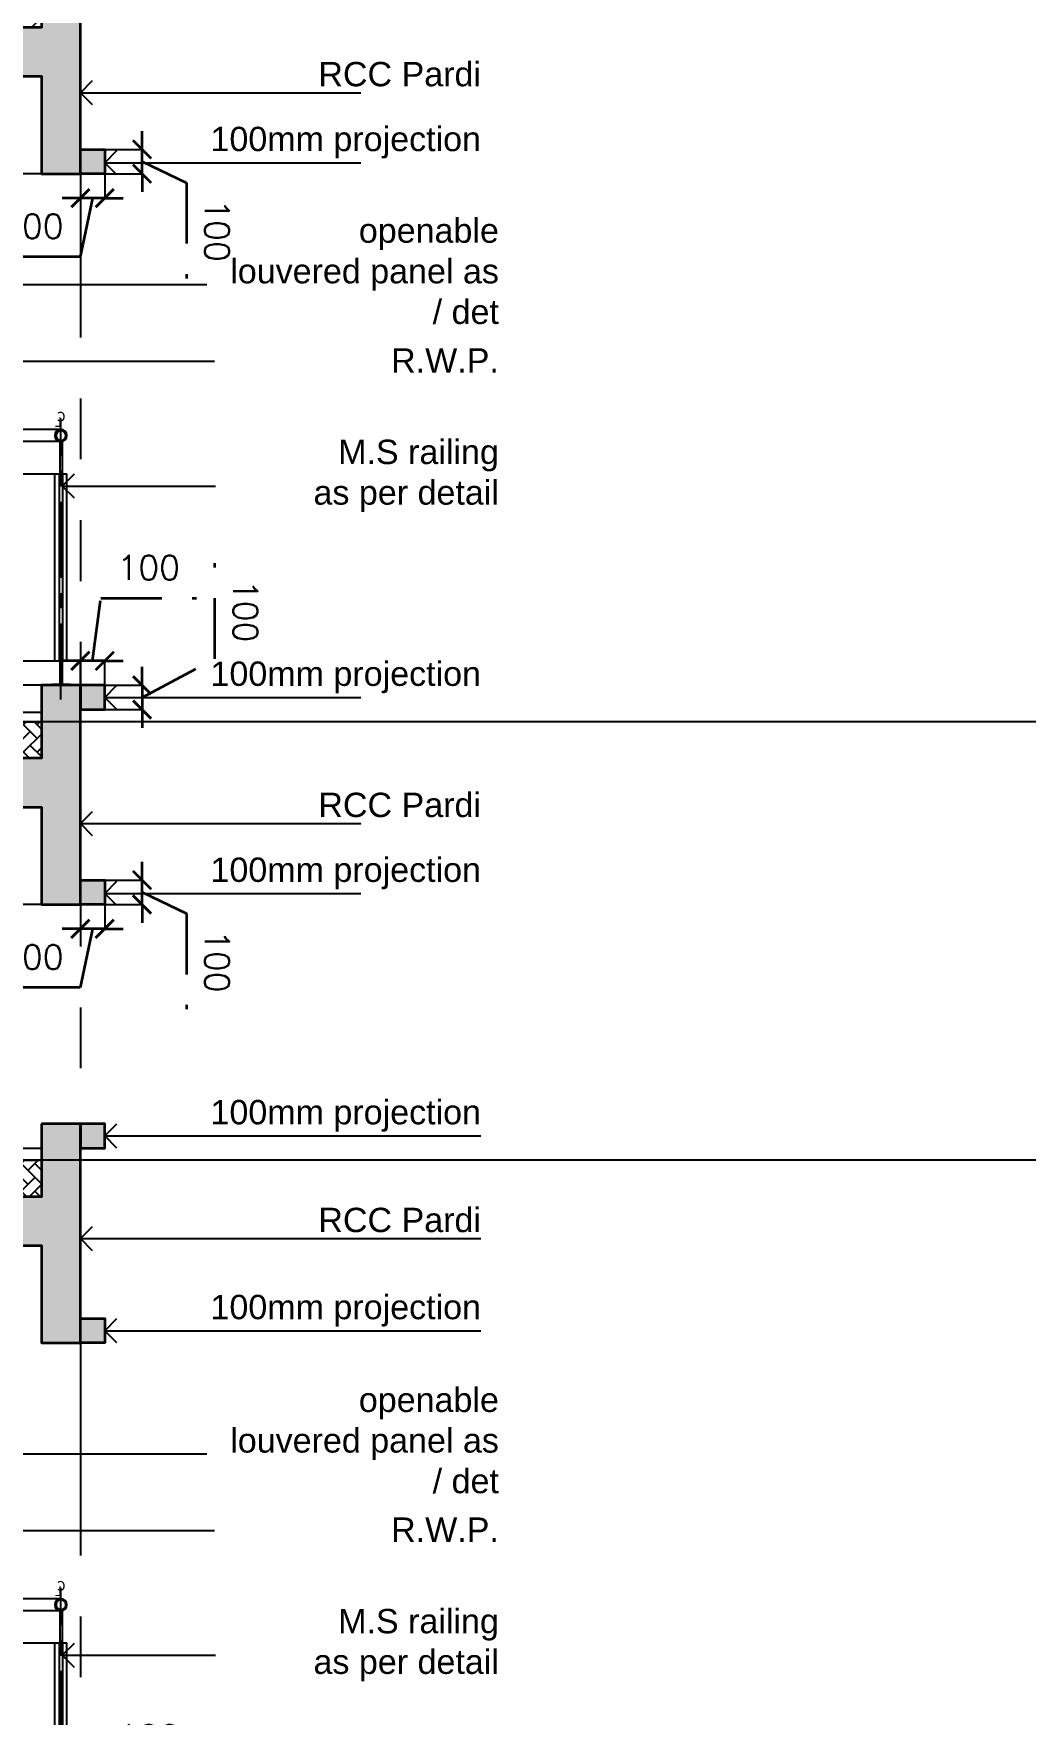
# Model space of a CAD drawing. Header units: millimetres. Extents: x 1066295 to 1300022, y -5734212 to -5454663.
# Drawn here: x 1162063 to 1166134, y -5619268 to -5612368 of the extents above; entities that cross this region are included whole.
import ezdxf

# ---------------------------------------------------------------- set-up
doc = ezdxf.new("R2010")
doc.units = ezdxf.units.MM
doc.header["$LTSCALE"] = 1000
doc.header["$MEASUREMENT"] = 0
for name, pattern in [('AUDIT_D_120904163729-0', [0]), ('T9_PROFILE SECTIONS$0$AUDIT_D_120904163729-0', [0]), ('T9_PROFILE SECTIONS$0$CENTER', [2, 1.25, -0.25, 0.25, -0.25]), ('T9_PROFILE SECTIONS$0$HIDDEN', [0.375, 0.25, -0.125]), ('T9_PROFILE SECTIONS$0$HIDDEN2', [0.1875, 0.125, -0.0625]), ('T9_PROFILE SECTIONS$0$PHANTOM2', [1.25, 0.625, -0.125, 0.125, -0.125, 0.125, -0.125]), ('T9_PROFILE SECTIONS$0$T8_PROFILE SECTIONS$0$HIDDEN', [0.375, 0.25, -0.125])]:
    doc.linetypes.add(name, pattern=pattern)
doc.layers.get('0').update_dxf_attribs({"linetype": 'AUDIT_D_120904163729-0'})
for name, color, linetype in [('T9_PROFILE SECTIONS$0$A-BUILDING LINE TURNS HERE', 252, 'T9_PROFILE SECTIONS$0$PHANTOM2'), ('T9_PROFILE SECTIONS$0$A-DIM', 2, 'Continuous'), ('T9_PROFILE SECTIONS$0$A-SUNK SLAB', 251, 'T9_PROFILE SECTIONS$0$AUDIT_D_120904163729-0'), ('T9_PROFILE SECTIONS$0$DETAIL TEXT', 84, 'T9_PROFILE SECTIONS$0$HIDDEN'), ('T9_PROFILE SECTIONS$0$Elev 01', 8, 'Continuous'), ('T9_PROFILE SECTIONS$0$F.F.L', 36, 'Continuous'), ('T9_PROFILE SECTIONS$0$GLASS', 5, 'Continuous'), ('T9_PROFILE SECTIONS$0$HATCH 150', 8, 'Continuous'), ('T9_PROFILE SECTIONS$0$Leader', 2, 'T9_PROFILE SECTIONS$0$AUDIT_D_120904163729-0'), ('T9_PROFILE SECTIONS$0$LEVEL', 7, 'Continuous')]:
    doc.layers.add(name, color=color, linetype=linetype)
for name, color, linetype, lineweight in [('T9_PROFILE SECTIONS$0$A-DIMENSION', 2, 'Continuous', 35), ('T9_PROFILE SECTIONS$0$A-SLAB', 3, 'Continuous', 35), ('T9_PROFILE SECTIONS$0$R0-18-10-2014-T1-1st Podium Floor Plan$0$Text', 7, 'Continuous', 0), ('T9_PROFILE SECTIONS$0$T8_PROFILE SECTIONS$0$A-DIMENSION', 2, 'Continuous', 35)]:
    doc.layers.add(name, color=color, linetype=linetype, lineweight=lineweight)
doc.styles.add('T9_PROFILE SECTIONS$0$arial', font='sanss___.ttf')
doc.styles.add('T9_PROFILE SECTIONS$0$ARIAL ARROW', font='arial.ttf')
doc.styles.add('T9_PROFILE SECTIONS$0$Romans 1', font='romans.shx', dxfattribs={"height": 100})
doc.styles.add('T9_PROFILE SECTIONS$0$T8_PROFILE SECTIONS$0$Romans 1', font='romans.shx', dxfattribs={"height": 100})
doc.dimstyles.new('T9_PROFILE SECTIONS$0$ALPINE S', dxfattribs={"dimscale": 0, "dimtxt": 100, "dimasz": 75, "dimexe": 0, "dimexo": 0, "dimgap": 75, "dimtad": 1, "dimdec": 0, "dimzin": 0, "dimdsep": 46, "dimtxsty": 'T9_PROFILE SECTIONS$0$Romans 1', "dimblk": 'T9_PROFILE SECTIONS$0$_ArchTick', "dimcen": 0.09, "dimclrd": 256, "dimclre": 256, "dimclrt": 7, "dimadec": 0, "dimazin": 0, "dimtfac": 1, "dimtdec": 0, "dimtofl": 0, "dimtmove": 1, "dimatfit": 0, "dimldrblk": 'T9_PROFILE SECTIONS$0$_Open90', "dimfxl": 1, "dimtolj": 1, "dimtzin": 0, "dimarcsym": 0})
doc.dimstyles.new('T9_PROFILE SECTIONS$0$T8_PROFILE SECTIONS$0$ALPINE S', dxfattribs={"dimscale": 0, "dimtxt": 100, "dimasz": 75, "dimexe": 0, "dimexo": 0, "dimgap": 75, "dimtad": 1, "dimdec": 0, "dimzin": 0, "dimdsep": 46, "dimtxsty": 'T9_PROFILE SECTIONS$0$T8_PROFILE SECTIONS$0$Romans 1', "dimblk": 'T9_PROFILE SECTIONS$0$T8_PROFILE SECTIONS$0$_ArchTick', "dimcen": 0.09, "dimclrd": 256, "dimclre": 256, "dimclrt": 7, "dimadec": 0, "dimazin": 0, "dimtfac": 1, "dimtdec": 0, "dimtofl": 0, "dimtmove": 1, "dimatfit": 0, "dimldrblk": 'T9_PROFILE SECTIONS$0$T8_PROFILE SECTIONS$0$_Open90', "dimfxl": 1, "dimtolj": 1, "dimtzin": 0, "dimarcsym": 0})

# ---------------------------------------------------------------- blocks, each defined once
blk = doc.blocks.new('T9_PROFILE SECTIONS$0$A$C04612184')
at = {"layer": 'T9_PROFILE SECTIONS$0$LEVEL', "color": 1, "linetype": 'T9_PROFILE SECTIONS$0$HIDDEN2', "ltscale": 5}
blk.add_line((89.8181, 76.715), (-67.8271, 76.715), dxfattribs=at)
at = {"layer": 'T9_PROFILE SECTIONS$0$LEVEL', "color": 8, "linetype": 'T9_PROFILE SECTIONS$0$HIDDEN2', "ltscale": 5}
blk.add_line((89.8181, 74.915), (-67.8271, 74.915), dxfattribs=at)
blk = doc.blocks.new('T9_PROFILE SECTIONS$0$_ArchTick')
at = {"color": 0, "linetype": 'ByBlock', "const_width": 0.15}
blk.add_lwpolyline([(-0.5, -0.5), (0.5, 0.5)], dxfattribs=at)
blk = doc.blocks.new('T9_PROFILE SECTIONS$0$A$C6E3644B4')
at = {"layer": 'T9_PROFILE SECTIONS$0$A-DIM', "ltscale": 0.7}
h = blk.add_hatch(color=8, dxfattribs=at)
edge = h.paths.add_edge_path()
edge.add_arc((0, 1025), 25, 0, 360)
edge = h.paths.add_edge_path(flags=17)
edge.add_arc((0, 1025), 20, 0, 360)
for points in [[(6, 868.7), (-6, 868.7), (-6, 843.7), (6, 843.7)], [(6, 130), (-6, 130), (-6, 105), (6, 105)]]:
    blk.add_hatch(color=8, dxfattribs=at).paths.add_polyline_path(points)
at = {"layer": 'T9_PROFILE SECTIONS$0$A-DIM', "color": 5, "linetype": 'T9_PROFILE SECTIONS$0$CENTER', "ltscale": 0.25}
blk.add_line((0, -59), (0, 1094.7), dxfattribs=at)
at = {"layer": 'T9_PROFILE SECTIONS$0$A-DIM', "ltscale": 0.7}
for p, q in [((-5, 1000.1), (-5, 868.4)), ((5, 1000.1), (5, 868.4)), ((25, 868.4), (-25, 868.4)), ((-25, 100.4), (-25, 868.4)), ((25, 100.4), (25, 868.4)), ((25, 100.4), (-25, 100.4)), ((-5, 100.4), (-5, 5)), ((5, 100.4), (5, 5))]:
    blk.add_line(p, q, dxfattribs=at)
blk.add_lwpolyline([(37.5, 5), (-37.5, 5), (-37.5, 0), (37.5, 0)], close=True, dxfattribs=at)
for radius in [25, 20]:
    blk.add_circle((0, 1025), radius, dxfattribs=at)
at = {"layer": 'T9_PROFILE SECTIONS$0$GLASS', "ltscale": 0.7}
for points in [[(-6, 868.4), (-6, 843.7), (6, 843.7), (6, 868.4)], [(-6, 105), (6, 105), (6, 868.4), (-6, 868.4)], [(-6, 130), (-6, 105), (6, 105), (6, 130)]]:
    blk.add_lwpolyline(points, close=True, dxfattribs=at)
at = {"layer": 'T9_PROFILE SECTIONS$0$DETAIL TEXT', "color": 0, "char_height": 40, "width": 489.252, "attachment_point": 1, "style": 'T9_PROFILE SECTIONS$0$arial'}
for s, insert in [('{\\fCalibri|b0|i0|c0|p34;C}', (-17.8, 1122.7)), ('{\\fCalibri|b0|i0|c0|p34;L}', (-2.8, 1100.5))]:
    blk.add_mtext(s, dxfattribs=dict(at, insert=insert))
blk = doc.blocks.new('T9_PROFILE SECTIONS$0$T8_PROFILE SECTIONS$0$_ArchTick')
at = {"color": 0, "linetype": 'ByBlock', "const_width": 0.15}
blk.add_lwpolyline([(-0.5, -0.5), (0.5, 0.5)], dxfattribs=at)
blk = doc.blocks.new('*D322')
at = {"layer": 'T9_PROFILE SECTIONS$0$T8_PROFILE SECTIONS$0$A-DIMENSION', "linetype": 'T9_PROFILE SECTIONS$0$T8_PROFILE SECTIONS$0$HIDDEN', "transparency": 16777216}
for p, q in [((1198835.8, -5680428.8, 0), (1198835.8, -5680353.8, 0)), ((1198835.8, -5680528.8, 0), (1198835.8, -5680428.8, 0)), ((1198835.8, -5680478.8, 0), (1199093.4, -5680512.9, 0)), ((1198835.8, -5680528.8, 0), (1198835.8, -5680603.8, 0)), ((1199093.4, -5680512.9, 0), (1199093.4, -5680905.7, 0))]:
    blk.add_line(p, q, dxfattribs=at)
at = {"layer": 'T9_PROFILE SECTIONS$0$T8_PROFILE SECTIONS$0$A-DIMENSION', "linetype": 'T9_PROFILE SECTIONS$0$T8_PROFILE SECTIONS$0$HIDDEN', "lineweight": -2, "transparency": 16777216}
for p, q in [((1198735.7, -5680428.8, 0), (1198835.8, -5680428.8, 0)), ((1198735.7, -5680528.8, 0), (1198835.8, -5680528.8, 0))]:
    blk.add_line(p, q, dxfattribs=at)
at = {"layer": 'T9_PROFILE SECTIONS$0$T8_PROFILE SECTIONS$0$A-DIMENSION', "linetype": 'ByBlock', "transparency": 16777216, "xscale": 75, "yscale": 75, "zscale": 75}
for p, rotation in [((1198835.8, -5680428.8, 0), 270), ((1198835.8, -5680528.8, 0), 90.00000000000001)]:
    blk.add_blockref('T9_PROFILE SECTIONS$0$T8_PROFILE SECTIONS$0$_ArchTick', p, dxfattribs=dict(at, rotation=rotation))
at = {"layer": 'T9_PROFILE SECTIONS$0$T8_PROFILE SECTIONS$0$A-DIMENSION', "color": 7, "linetype": 'ByBlock', "transparency": 16777216, "insert": (1199218.4, -5680709.3, 0), "char_height": 100, "attachment_point": 5, "rotation": 270, "style": 'T9_PROFILE SECTIONS$0$T8_PROFILE SECTIONS$0$Romans 1'}
blk.add_mtext('\\A1;100', dxfattribs=at)
blk = doc.blocks.new('T9_PROFILE SECTIONS$0$T8_PROFILE SECTIONS$0$_Open90')
at = {"color": 0, "linetype": 'ByBlock', "lineweight": -2}
for p, q in [((0, 0), (-1, 0)), ((-0.5, 0.5), (0, 0)), ((0, 0), (-0.5, -0.5))]:
    blk.add_line(p, q, dxfattribs=at)
blk = doc.blocks.new('*D323')
at = {"layer": 'T9_PROFILE SECTIONS$0$T8_PROFILE SECTIONS$0$A-DIMENSION', "linetype": 'T9_PROFILE SECTIONS$0$T8_PROFILE SECTIONS$0$HIDDEN', "lineweight": -2, "transparency": 16777216}
for p, q in [((1198635.7, -5680528.8, 0), (1198635.7, -5680682, 0)), ((1198735.7, -5680528.8, 0), (1198735.7, -5680682, 0))]:
    blk.add_line(p, q, dxfattribs=at)
at = {"layer": 'T9_PROFILE SECTIONS$0$T8_PROFILE SECTIONS$0$A-DIMENSION', "linetype": 'T9_PROFILE SECTIONS$0$T8_PROFILE SECTIONS$0$HIDDEN', "transparency": 16777216}
for p, q in [((1198635.7, -5680682, 0), (1198560.7, -5680682, 0)), ((1198735.7, -5680682, 0), (1198635.7, -5680682, 0)), ((1198685.7, -5680682, 0), (1198843.7, -5680981.1, 0)), ((1198735.7, -5680682, 0), (1198810.7, -5680682, 0)), ((1198843.7, -5680981.1, 0), (1199236.5, -5680981.1, 0))]:
    blk.add_line(p, q, dxfattribs=at)
at = {"layer": 'T9_PROFILE SECTIONS$0$T8_PROFILE SECTIONS$0$A-DIMENSION', "linetype": 'ByBlock', "transparency": 16777216, "xscale": 75, "yscale": 75, "zscale": 75}
blk.add_blockref('T9_PROFILE SECTIONS$0$T8_PROFILE SECTIONS$0$_ArchTick', (1198635.7, -5680682, 0), dxfattribs=at)
at = {"layer": 'T9_PROFILE SECTIONS$0$T8_PROFILE SECTIONS$0$A-DIMENSION', "linetype": 'ByBlock', "transparency": 16777216, "xscale": 75, "yscale": 75, "zscale": 75, "rotation": 180}
blk.add_blockref('T9_PROFILE SECTIONS$0$T8_PROFILE SECTIONS$0$_ArchTick', (1198735.7, -5680682, 0), dxfattribs=at)
at = {"layer": 'T9_PROFILE SECTIONS$0$T8_PROFILE SECTIONS$0$A-DIMENSION', "color": 7, "linetype": 'ByBlock', "transparency": 16777216, "insert": (1199040.1, -5681106.1, 0), "char_height": 100, "attachment_point": 5, "rotation": 180, "style": 'T9_PROFILE SECTIONS$0$T8_PROFILE SECTIONS$0$Romans 1'}
blk.add_mtext('\\A1;100', dxfattribs=at)
blk = doc.blocks.new('*D324')
at = {"layer": 'T9_PROFILE SECTIONS$0$T8_PROFILE SECTIONS$0$A-DIMENSION', "linetype": 'T9_PROFILE SECTIONS$0$T8_PROFILE SECTIONS$0$HIDDEN', "transparency": 16777216}
for p, q in [((1197495, -5680428, 0), (1197495, -5680035.2, 0)), ((1197735.7, -5680428.8, 0), (1197735.7, -5680353.8, 0)), ((1197735.7, -5680478.8, 0), (1197495, -5680428, 0)), ((1197735.7, -5680528.8, 0), (1197735.7, -5680428.8, 0)), ((1197735.7, -5680528.8, 0), (1197735.7, -5680603.8, 0))]:
    blk.add_line(p, q, dxfattribs=at)
at = {"layer": 'T9_PROFILE SECTIONS$0$T8_PROFILE SECTIONS$0$A-DIMENSION', "linetype": 'T9_PROFILE SECTIONS$0$T8_PROFILE SECTIONS$0$HIDDEN', "lineweight": -2, "transparency": 16777216}
for p, q in [((1197835.7, -5680428.8, 0), (1197735.7, -5680428.8, 0)), ((1197835.7, -5680528.8, 0), (1197735.7, -5680528.8, 0))]:
    blk.add_line(p, q, dxfattribs=at)
at = {"layer": 'T9_PROFILE SECTIONS$0$T8_PROFILE SECTIONS$0$A-DIMENSION', "linetype": 'ByBlock', "transparency": 16777216, "xscale": 75, "yscale": 75, "zscale": 75}
for p, rotation in [((1197735.7, -5680428.8, 0), 270), ((1197735.7, -5680528.8, 0), 90.00000000000001)]:
    blk.add_blockref('T9_PROFILE SECTIONS$0$T8_PROFILE SECTIONS$0$_ArchTick', p, dxfattribs=dict(at, rotation=rotation))
at = {"layer": 'T9_PROFILE SECTIONS$0$T8_PROFILE SECTIONS$0$A-DIMENSION', "color": 7, "linetype": 'ByBlock', "transparency": 16777216, "insert": (1197620, -5680231.6, 0), "char_height": 100, "attachment_point": 5, "rotation": 270, "style": 'T9_PROFILE SECTIONS$0$T8_PROFILE SECTIONS$0$Romans 1'}
blk.add_mtext('\\A1;100', dxfattribs=at)
blk = doc.blocks.new('*D325')
at = {"layer": 'T9_PROFILE SECTIONS$0$T8_PROFILE SECTIONS$0$A-DIMENSION', "linetype": 'T9_PROFILE SECTIONS$0$T8_PROFILE SECTIONS$0$HIDDEN', "lineweight": -2, "transparency": 16777216}
for p, q in [((1197835.7, -5680528.8, 0), (1197835.7, -5680682, 0)), ((1197935.7, -5680528.8, 0), (1197935.7, -5680682, 0))]:
    blk.add_line(p, q, dxfattribs=at)
at = {"layer": 'T9_PROFILE SECTIONS$0$T8_PROFILE SECTIONS$0$A-DIMENSION', "linetype": 'T9_PROFILE SECTIONS$0$T8_PROFILE SECTIONS$0$HIDDEN', "transparency": 16777216}
for p, q in [((1197835.7, -5680682, 0), (1197760.7, -5680682, 0)), ((1197885.7, -5680682, 0), (1197798.7, -5680864.6, 0)), ((1197835.7, -5680682, 0), (1197935.7, -5680682, 0)), ((1197935.7, -5680682, 0), (1198010.7, -5680682, 0)), ((1197798.7, -5680864.6, 0), (1197405.8, -5680864.6, 0))]:
    blk.add_line(p, q, dxfattribs=at)
at = {"layer": 'T9_PROFILE SECTIONS$0$T8_PROFILE SECTIONS$0$A-DIMENSION', "linetype": 'ByBlock', "transparency": 16777216, "xscale": 75, "yscale": 75, "zscale": 75}
blk.add_blockref('T9_PROFILE SECTIONS$0$T8_PROFILE SECTIONS$0$_ArchTick', (1197835.7, -5680682, 0), dxfattribs=at)
at = {"layer": 'T9_PROFILE SECTIONS$0$T8_PROFILE SECTIONS$0$A-DIMENSION', "linetype": 'ByBlock', "transparency": 16777216, "xscale": 75, "yscale": 75, "zscale": 75, "rotation": 180}
blk.add_blockref('T9_PROFILE SECTIONS$0$T8_PROFILE SECTIONS$0$_ArchTick', (1197935.7, -5680682, 0), dxfattribs=at)
at = {"layer": 'T9_PROFILE SECTIONS$0$T8_PROFILE SECTIONS$0$A-DIMENSION', "color": 7, "linetype": 'ByBlock', "transparency": 16777216, "insert": (1197602.3, -5680989.6, 0), "char_height": 100, "attachment_point": 5, "rotation": 180, "style": 'T9_PROFILE SECTIONS$0$T8_PROFILE SECTIONS$0$Romans 1'}
blk.add_mtext('\\A1;100', dxfattribs=at)
blk = doc.blocks.new('*D326')
at = {"layer": 'T9_PROFILE SECTIONS$0$A-DIMENSION', "linetype": 'T9_PROFILE SECTIONS$0$HIDDEN', "lineweight": -2, "transparency": 16777216}
for p, q in [((1197835.7, -5680296.8), (1197835.7, -5680064.7)), ((1198585.7, -5680296.8), (1198585.7, -5680064.7))]:
    blk.add_line(p, q, dxfattribs=at)
at = {"layer": 'T9_PROFILE SECTIONS$0$A-DIMENSION', "linetype": 'T9_PROFILE SECTIONS$0$HIDDEN', "transparency": 16777216}
blk.add_line((1198585.7, -5680064.7), (1197835.7, -5680064.7), dxfattribs=at)
at = {"layer": 'T9_PROFILE SECTIONS$0$A-DIMENSION', "linetype": 'ByBlock', "transparency": 16777216, "xscale": 75, "yscale": 75, "zscale": 75, "rotation": 180}
blk.add_blockref('T9_PROFILE SECTIONS$0$_ArchTick', (1197835.7, -5680064.7), dxfattribs=at)
at = {"layer": 'T9_PROFILE SECTIONS$0$A-DIMENSION', "linetype": 'ByBlock', "transparency": 16777216, "xscale": 75, "yscale": 75, "zscale": 75}
blk.add_blockref('T9_PROFILE SECTIONS$0$_ArchTick', (1198585.7, -5680064.7), dxfattribs=at)
at = {"layer": 'T9_PROFILE SECTIONS$0$A-DIMENSION', "color": 7, "linetype": 'ByBlock', "transparency": 16777216, "insert": (1198210.7, -5679939.7), "char_height": 100, "attachment_point": 5, "style": 'T9_PROFILE SECTIONS$0$Romans 1'}
blk.add_mtext('\\A1;750', dxfattribs=at)
blk = doc.blocks.new('T9_PROFILE SECTIONS$0$_Open90')
at = {"color": 0, "linetype": 'ByBlock', "lineweight": -2}
for p, q in [((0, 0), (-1, 0)), ((-0.5, 0.5), (0, 0)), ((0, 0), (-0.5, -0.5))]:
    blk.add_line(p, q, dxfattribs=at)
blk = doc.blocks.new('*D327')
at = {"layer": 'T9_PROFILE SECTIONS$0$A-DIMENSION', "linetype": 'T9_PROFILE SECTIONS$0$HIDDEN', "transparency": 16777216}
for p, q in [((1198660.7, -5680064.7), (1198709.5, -5679902.2)), ((1198709.5, -5679902.2), (1199102.3, -5679902.2)), ((1198585.7, -5680064.7), (1198510.7, -5680064.7)), ((1198585.7, -5680064.7), (1198735.7, -5680064.7)), ((1198735.7, -5680064.7), (1198810.7, -5680064.7))]:
    blk.add_line(p, q, dxfattribs=at)
at = {"layer": 'T9_PROFILE SECTIONS$0$A-DIMENSION', "linetype": 'T9_PROFILE SECTIONS$0$HIDDEN', "lineweight": -2, "transparency": 16777216}
for p, q in [((1198585.7, -5680296.9), (1198585.7, -5680064.7)), ((1198735.7, -5680296.9), (1198735.7, -5680064.7))]:
    blk.add_line(p, q, dxfattribs=at)
at = {"layer": 'T9_PROFILE SECTIONS$0$A-DIMENSION', "linetype": 'ByBlock', "transparency": 16777216, "xscale": 75, "yscale": 75, "zscale": 75}
blk.add_blockref('T9_PROFILE SECTIONS$0$_ArchTick', (1198585.7, -5680064.7), dxfattribs=at)
at = {"layer": 'T9_PROFILE SECTIONS$0$A-DIMENSION', "linetype": 'ByBlock', "transparency": 16777216, "xscale": 75, "yscale": 75, "zscale": 75, "rotation": 180}
blk.add_blockref('T9_PROFILE SECTIONS$0$_ArchTick', (1198735.7, -5680064.7), dxfattribs=at)
at = {"layer": 'T9_PROFILE SECTIONS$0$A-DIMENSION', "color": 7, "linetype": 'ByBlock', "transparency": 16777216, "insert": (1198905.9, -5679777.2), "char_height": 100, "attachment_point": 5, "style": 'T9_PROFILE SECTIONS$0$Romans 1'}
blk.add_mtext('\\A1;150', dxfattribs=at)
blk = doc.blocks.new('T9_PROFILE SECTIONS$0$vfd')
at = {"layer": 'T9_PROFILE SECTIONS$0$A-SUNK SLAB', "linetype": 'ByBlock'}
h = blk.add_hatch(dxfattribs=at)
h.set_pattern_fill('AR-HBONE', color=256, scale=10, angle=-90)
h.set_pattern_definition([(45, (1541.74, 9004.65), (2e-14, 56.5685425), [120, -40]), (135, (1570.026, 9032.933), (2e-14, 56.5685425), [120, -40])])
h.paths.add_polyline_path([(1198435.7, -5680268.8), (1198435.7, -5678768.8), (1198585.7, -5678768.8), (1198585.7, -5680268.8)])
at = {"layer": 'T9_PROFILE SECTIONS$0$HATCH 150'}
h = blk.add_hatch(color=8, dxfattribs=at)
h.dxf.hatch_style = 1
h.paths.add_polyline_path([(1198735.7, -5680268.8), (1198585.7, -5680268.8), (1198435.7, -5680268.8), (1198435.7, -5678768.8), (1198585.7, -5678768.8), (1198585.7, -5676805.5), (1198385.7, -5676805.5), (1198385.7, -5678568.8), (1197835.7, -5678568.8), (1197835.7, -5678768.8), (1198235.7, -5678768.8), (1198235.7, -5680268.8), (1197835.7, -5680268.8), (1197835.7, -5680428.8), (1198735.7, -5680428.8)])
h = blk.add_hatch(dxfattribs=at)
h.set_pattern_fill('AR-SAND', color=8, scale=10, angle=-90)
h.set_pattern_definition([(37.5, (-6115.142, 9004.649), (-0.62993358, 19.26823769), [0, -15.2, 0, -17, 0, -16.25]), (7.5, (-6115.142, 9004.649), (17.69776705, 28.22146065), [0, -8.2, 0, -13.7, 0, -5.25]), (327.5, (-6127.442, 9004.649), (31.141418618, 0.056590535), [0, -5, 0, -18, 0, -23.5]), (317.5, (-6127.442, 9004.65), (30.06126605, 8.77675565), [0, -2.5, 0, -11.8, 0, -13.5])])
h.paths.add_polyline_path([(1197935.7, -5680428.8), (1197935.7, -5680528.8), (1197835.7, -5680528.8), (1197835.7, -5680428.8)])
h.paths.add_polyline_path([(1198635.7, -5680428.8), (1198635.7, -5680528.8), (1198735.7, -5680528.8), (1198735.7, -5680428.8)])
at = {"layer": 'T9_PROFILE SECTIONS$0$A-SLAB', "linetype": 'ByBlock', "elevation": 0}
for points in [[(1198735.7, -5680268.8), (1198585.7, -5680268.8), (1198435.7, -5680268.8), (1198435.7, -5678768.8), (1198585.7, -5678768.8), (1198585.7, -5676805.5), (1198385.7, -5676805.5), (1198385.7, -5678568.8), (1197835.7, -5678568.8), (1197835.7, -5678768.8), (1198235.7, -5678768.8), (1198235.7, -5680268.8), (1197835.7, -5680268.8), (1197835.7, -5680428.8), (1198735.7, -5680428.8)], [(1197935.7, -5680428.8), (1197935.7, -5680528.8), (1197835.7, -5680528.8), (1197835.7, -5680428.8)], [(1198635.7, -5680428.8), (1198635.7, -5680528.8), (1198735.7, -5680528.8), (1198735.7, -5680428.8)]]:
    blk.add_lwpolyline(points, close=True, dxfattribs=at)
at = {"layer": 'T9_PROFILE SECTIONS$0$A-SUNK SLAB', "linetype": 'ByBlock', "elevation": 0}
blk.add_lwpolyline([(1198435.7, -5680268.8), (1198435.7, -5678768.8), (1198585.7, -5678768.8), (1198585.7, -5680268.8)], close=True, dxfattribs=at)
at = {"layer": 'T9_PROFILE SECTIONS$0$Elev 01', "ltscale": 0.7}
for p, q in [((1198836.1, -5680073.8, -0.1), (1198836.1, -5680323.8, -0.1)), ((1199604.1, -5680073.8, 0.1), (1199604.1, -5680323.8, 0.1)), ((1199735.7, -5680348.8, 11.2), (1199735.7, -5680048.8, 0)), ((1199785.7, -5680348.8, 11.2), (1199785.7, -5680048.8, 0))]:
    blk.add_line(p, q, dxfattribs=at)
at = {"layer": 'T9_PROFILE SECTIONS$0$Elev 01', "linetype": 'ByBlock', "elevation": 0}
blk.add_lwpolyline([(1198735.7, -5680268.8), (1198735.7, -5679968.8), (1198625.7, -5679968.8)], dxfattribs=at)
at = {"layer": 'T9_PROFILE SECTIONS$0$F.F.L', "linetype": 'Continuous', "ltscale": 0.1, "elevation": 0}
blk.add_lwpolyline([(1198635.7, -5676805.5), (1198635.7, -5678768.8), (1198625.7, -5678768.8), (1198625.7, -5680268.8)], dxfattribs=at)
at = {"layer": 'T9_PROFILE SECTIONS$0$A-SLAB', "linetype": 'ByBlock', "xscale": -1, "rotation": 270}
blk.add_blockref('T9_PROFILE SECTIONS$0$A$C6E3644B4', (1198735.7, -5680348.8, 0), dxfattribs=at)
at = {"layer": 'T9_PROFILE SECTIONS$0$R0-18-10-2014-T1-1st Podium Floor Plan$0$Text', "char_height": 100, "width": 1133.401, "attachment_point": 9, "rotation": 270, "style": 'T9_PROFILE SECTIONS$0$ARIAL ARROW'}
for s, insert in [('100mm projection\\P  ', (1197731.5, -5682073.1, 0)), ('100mm projection\\P  ', (1198536.3, -5682073.1, 0)), ('openable louvered panel as / det', (1200217.5, -5682146.6, 0)), ('RCC Pardi', (1198193.2, -5682073.1, 0)), ('M.S railing \\Pas per detail\\P  ', (1199280.2, -5682146.6, 0)), ('R.W.P.', (1200019.2, -5682146.6, 0))]:
    blk.add_mtext(s, dxfattribs=dict(at, insert=insert))
at = {"layer": 'T9_PROFILE SECTIONS$0$A-DIMENSION', "linetype": 'ByBlock'}
for base, p1, p2, picture, middle in [((1198735.7, -5680064.7, 0), (1198585.7, -5680296.9, 0), (1198735.7, -5680296.9, 0), '*D327', (1198784.5, -5679777.2, 0)), ((1197835.7, -5680064.7, 0), (1198585.7, -5680296.8, 0), (1197835.7, -5680296.8, 0), '*D326', (1198210.7, -5679939.7, 0))]:
    dim = blk.add_linear_dim(base=base, p1=p1, p2=p2, dimstyle='T9_PROFILE SECTIONS$0$ALPINE S', override={"dimscale": 1, "dimfxl": 5, "dimlwd": 65535, "dimarcsym": 1}, dxfattribs=at)
    dim.commit()
    dim.dimension.update_dxf_attribs({"geometry": picture, "text_midpoint": middle})
at = {"layer": 'T9_PROFILE SECTIONS$0$T8_PROFILE SECTIONS$0$A-DIMENSION', "linetype": 'ByBlock'}
for base, p1, p2, angle, picture, middle in [((1197735.7, -5680428.8, 0), (1197835.7, -5680528.8, 0), (1197835.7, -5680428.8, 0), 270, '*D324', (1197495, -5680353, 0)), ((1198835.8, -5680428.8, 0), (1198735.7, -5680528.8, 0), (1198735.7, -5680428.8, 0), 270, '*D322', (1199093.4, -5680587.9, 0)), ((1197935.7, -5680682, 0), (1197835.7, -5680528.8, 0), (1197935.7, -5680528.8, 0), 180, '*D325', (1197723.7, -5680864.6, 0))]:
    dim = blk.add_linear_dim(base=base, p1=p1, p2=p2, angle=angle, dimstyle='T9_PROFILE SECTIONS$0$T8_PROFILE SECTIONS$0$ALPINE S', override={"dimscale": 1, "dimfxl": 5, "dimlwd": 65535, "dimarcsym": 1}, dxfattribs=at)
    dim.commit()
    dim.dimension.update_dxf_attribs({"geometry": picture, "text_midpoint": middle, "dimtype": 128})
dim = blk.add_linear_dim(base=(1198635.7, -5680682, 0), p1=(1198735.7, -5680528.8, 0), p2=(1198635.7, -5680528.8, 0), dimstyle='T9_PROFILE SECTIONS$0$T8_PROFILE SECTIONS$0$ALPINE S', override={"dimscale": 1, "dimfxl": 5, "dimlwd": 65535, "dimarcsym": 1}, dxfattribs=at)
dim.commit()
dim.dimension.update_dxf_attribs({"geometry": '*D323', "text_midpoint": (1198918.7, -5680981.1, 0), "dimtype": 128})
at = {"layer": 'T9_PROFILE SECTIONS$0$Leader'}
for points, override in [([(1200065.7, -5678986.2, 0), (1200065.7, -5680979, 0)], {"dimscale": 1, "dimasz": 100, "dimtad": 0, "dimclrd": 256}), ([(1200380.6, -5679140.7, 0), (1200380.6, -5680948.1, 0)], {"dimscale": 1, "dimasz": 100, "dimtad": 0, "dimclrd": 256}), ([(1199553.5, -5680354.3, 0), (1199553.5, -5680983.8, 0)], {"dimscale": 1, "dimasz": 100, "dimtad": 0, "dimclrd": 256}), ([(1198168.1, -5680428.8, 0), (1198168.1, -5680964.9, 0), (1198168.1, -5681580.6, 0)], {"dimscale": 1, "dimasz": 100, "dimtad": 0}), ([(1197880.9, -5680528.8, 0), (1197880.9, -5680964.9, 0), (1197880.9, -5681580.6, 0)], {"dimscale": 1, "dimasz": 100, "dimtad": 0}), ([(1198685.7, -5680528.8, 0), (1198685.7, -5680964.9, 0), (1198685.7, -5681580.6, 0)], {"dimscale": 1, "dimasz": 100, "dimtad": 0})]:
    blk.add_leader(points, dimstyle='T9_PROFILE SECTIONS$0$ALPINE S', override=override, dxfattribs=at)
blk = doc.blocks.new('T9_PROFILE SECTIONS$0$fire check')
at = {"layer": 'T9_PROFILE SECTIONS$0$A-SUNK SLAB', "linetype": 'ByBlock'}
h = blk.add_hatch(dxfattribs=at)
h.set_pattern_fill('AR-HBONE', color=256, scale=10, angle=90)
h.set_pattern_definition([(225, (-13553.614, -81722.177), (-6e-14, -56.5685425), [120, -40]), (315, (-13581.9, -81750.46), (-6e-14, -56.5685425), [120, -40])])
h.paths.add_polyline_path([(1249435.7, -5680268.8), (1249435.7, -5678768.8), (1249585.7, -5678768.8), (1249585.7, -5680268.8)])
at = {"layer": 'T9_PROFILE SECTIONS$0$HATCH 150'}
h = blk.add_hatch(color=8, dxfattribs=at)
h.dxf.hatch_style = 1
h.paths.add_polyline_path([(1249735.7, -5680268.8), (1249585.7, -5680268.8), (1249435.7, -5680268.8), (1249435.7, -5678768.8), (1249585.7, -5678768.8), (1249585.7, -5676805.5), (1249385.7, -5676805.5), (1249385.7, -5678568.8), (1248835.7, -5678568.8), (1248835.7, -5678768.8), (1249235.7, -5678768.8), (1249235.7, -5680268.8), (1248835.7, -5680268.8), (1248835.7, -5680428.8), (1249735.7, -5680428.8)])
h = blk.add_hatch(dxfattribs=at)
h.set_pattern_fill('AR-SAND', color=8, scale=10, angle=90)
h.set_pattern_definition([(217.5, (-5896.73, -81722.177), (0.62993358, -19.26823769), [0, -15.2, 0, -17, 0, -16.25]), (187.5, (-5896.73, -81722.177), (-17.69776705, -28.22146065), [0, -8.2, 0, -13.7, 0, -5.25]), (147.5, (-5884.43, -81722.177), (-31.141418618, -0.056590535), [0, -5, 0, -18, 0, -23.5]), (137.5, (-5884.43, -81722.177), (-30.06126605, -8.77675565), [0, -2.5, 0, -11.8, 0, -13.5])])
h.paths.add_polyline_path([(1248935.7, -5680428.8), (1248935.7, -5680528.8), (1248835.7, -5680528.8), (1248835.7, -5680428.8)])
h.paths.add_polyline_path([(1249635.7, -5680428.8), (1249635.7, -5680528.8), (1249735.7, -5680528.8), (1249735.7, -5680428.8)])
at = {"layer": 'T9_PROFILE SECTIONS$0$A-SLAB', "linetype": 'ByBlock'}
for points in [[(1249735.7, -5680268.8), (1249585.7, -5680268.8), (1249435.7, -5680268.8), (1249435.7, -5678768.8), (1249585.7, -5678768.8), (1249585.7, -5676805.5), (1249385.7, -5676805.5), (1249385.7, -5678568.8), (1248835.7, -5678568.8), (1248835.7, -5678768.8), (1249235.7, -5678768.8), (1249235.7, -5680268.8), (1248835.7, -5680268.8), (1248835.7, -5680428.8), (1249735.7, -5680428.8)], [(1248935.7, -5680428.8), (1248935.7, -5680528.8), (1248835.7, -5680528.8), (1248835.7, -5680428.8)], [(1249635.7, -5680428.8), (1249635.7, -5680528.8), (1249735.7, -5680528.8), (1249735.7, -5680428.8)]]:
    blk.add_lwpolyline(points, close=True, dxfattribs=at)
at = {"layer": 'T9_PROFILE SECTIONS$0$A-SUNK SLAB', "linetype": 'ByBlock'}
blk.add_lwpolyline([(1249435.7, -5680268.8), (1249435.7, -5678768.8), (1249585.7, -5678768.8), (1249585.7, -5680268.8)], close=True, dxfattribs=at)
at = {"layer": 'T9_PROFILE SECTIONS$0$F.F.L', "linetype": 'Continuous', "ltscale": 0.1, "elevation": 0}
blk.add_lwpolyline([(1249635.7, -5678768.8), (1249635.7, -5680268.8)], dxfattribs=at)
at = {"layer": 'T9_PROFILE SECTIONS$0$R0-18-10-2014-T1-1st Podium Floor Plan$0$Text', "char_height": 100, "width": 1133.401, "attachment_point": 9, "rotation": 270, "style": 'T9_PROFILE SECTIONS$0$ARIAL ARROW'}
for s, insert in [('100mm projection\\P  ', (1248736.3, -5682073.1, 0)), ('100mm projection\\P  ', (1249536.3, -5682073.1, 0)), ('RCC Pardi', (1249289.2, -5682073.1, 0))]:
    blk.add_mtext(s, dxfattribs=dict(at, insert=insert))
at = {"layer": 'T9_PROFILE SECTIONS$0$Leader'}
for points in [[(1249264.2, -5680428.8, 0), (1249264.2, -5680964.9, 0), (1249264.2, -5682073.1, 0)], [(1248885.7, -5680528.8, 0), (1248885.7, -5680964.9, 0), (1248885.7, -5682073.1, 0)], [(1249685.7, -5680528.8, 0), (1249685.7, -5680964.9, 0), (1249685.7, -5682073.1, 0)]]:
    blk.add_leader(points, dimstyle='T9_PROFILE SECTIONS$0$ALPINE S', override={"dimscale": 1, "dimasz": 100, "dimtad": 0}, dxfattribs=at)
blk = doc.blocks.new('T9_PROFILE SECTIONS$0$A$C269B28FE')
at = {"linetype": 'ByBlock', "rotation": 90}
blk.add_blockref('T9_PROFILE SECTIONS$0$vfd', (-5680428.8, -1226413.3), dxfattribs=at)
for name, p in [('T9_PROFILE SECTIONS$0$vfd', (-5680428.8, -1223413.3)), ('T9_PROFILE SECTIONS$0$fire check', (-5680428.8, -1279213.3))]:
    blk.add_blockref(name, p, dxfattribs=at)
blk.add_blockref('T9_PROFILE SECTIONS$0$vfd', (-5680428.8, -1231213.3), dxfattribs=at)
at = {"layer": 'T9_PROFILE SECTIONS$0$A-BUILDING LINE TURNS HERE', "ltscale": 2}
blk.add_line((0, 0), (0, -94799.6), dxfattribs=at)
blk = doc.blocks.new('T9_PROFILE SECTIONS')
at = {"layer": 'T9_PROFILE SECTIONS$0$LEVEL', "linetype": 'ByBlock', "xscale": 1000, "yscale": 1000, "zscale": 1000}
blk.add_blockref('T9_PROFILE SECTIONS$0$A$C04612184', (1171279.5443, -5689510.054, -0.01), dxfattribs=at)
at = {"linetype": 'ByBlock'}
blk.add_blockref('T9_PROFILE SECTIONS$0$A$C269B28FE', (1164000.4747, -5584967.5252, -0.01), dxfattribs=at)

msp = doc.modelspace()

# ---------------------------------------------------------------- block references
at = {"linetype": 'ByBlock'}
msp.add_blockref('T9_PROFILE SECTIONS', (-1745.2, -2398.4, 0.4), dxfattribs=at)

doc.saveas('drawing.dxf')
